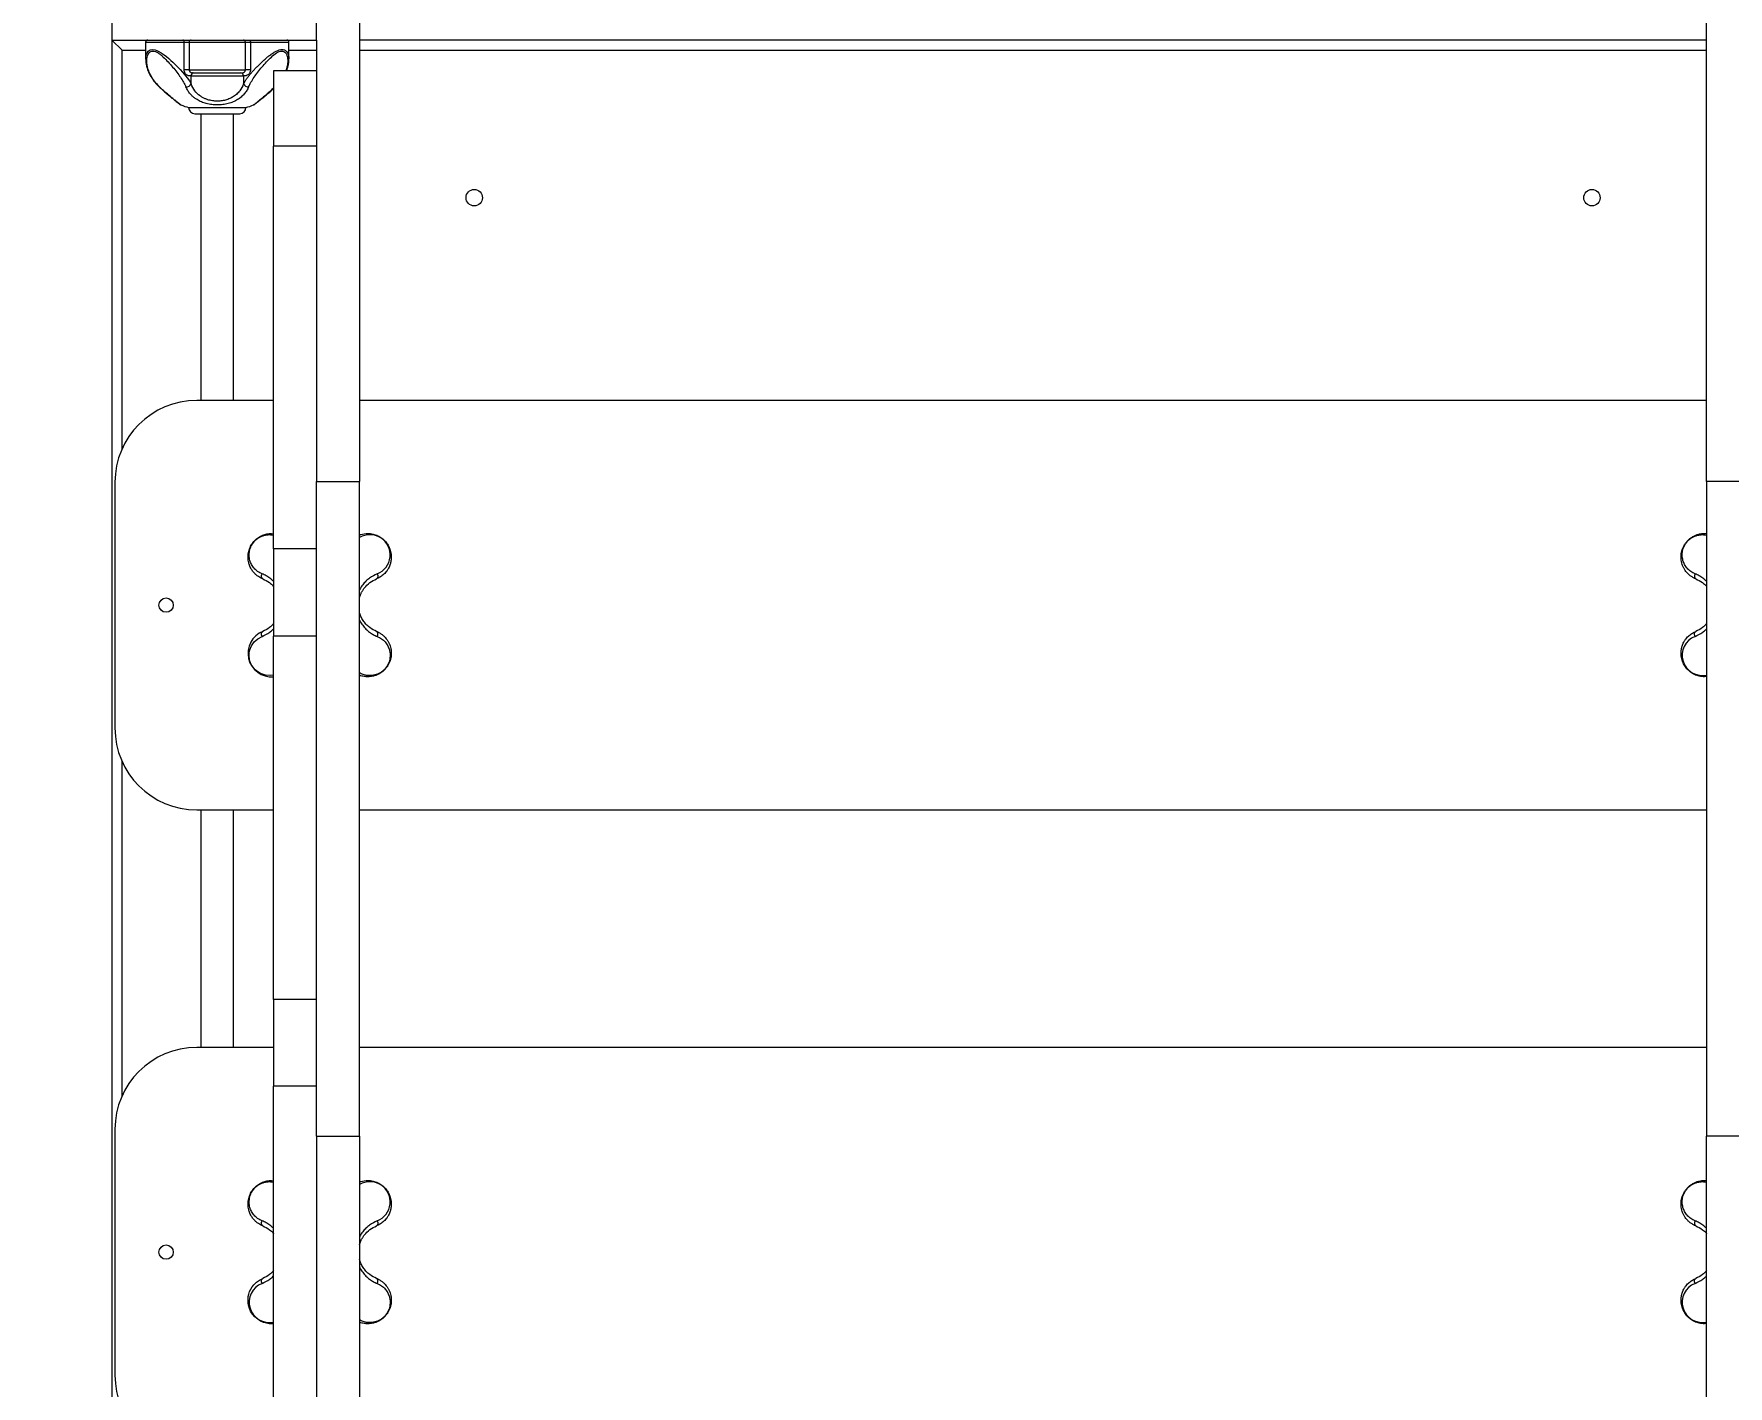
# Model space of a CAD drawing. Header units: millimetres. Extents: x -7083 to 7374, y -8368 to 7509.
# Drawn here: x -1112 to -284, y -459 to 201 of the extents above; entities that cross this region are included whole.
import ezdxf

# ---------------------------------------------------------------- set-up
doc = ezdxf.new("R2010")
doc.units = ezdxf.units.MM
for name, color, linetype in [('DIKOM_ОБЪЕКТ', 7, 'Continuous'), ('DIKOM_РАЗМЕР_ЗОНА', 7, 'Continuous'), ('DIKOM_РАЗМЕР_ОБЪЕКТА', 7, 'Continuous')]:
    doc.layers.add(name, color=color, linetype=linetype)
doc.styles.add('style1', font='arial.ttf', dxfattribs={"width": 0.8})
doc.dimstyles.new('1-50', dxfattribs={"dimtxt": 300, "dimasz": 200, "dimexe": 100, "dimexo": 0, "dimgap": 100, "dimtad": 1, "dimtxsty": 'style1', "dimcen": 200, "dimclrd": 7, "dimclre": 7, "dimclrt": 7, "dimadec": 1, "dimazin": 2, "dimtfac": 1, "dimtmove": 0, "dimatfit": 2, "dimfxl": 0, "dimlwd": 25, "dimlwe": 18, "dimarcsym": 0})

# ---------------------------------------------------------------- blocks, each defined once
blk = doc.blocks.new('*D10')
at = {"layer": 'Defpoints', "color": 0, "transparency": 16777216}
for p in [(-5583.43, 647.96), (4593.55, 648.92), (4593.55, -5902.54)]:
    blk.add_point(p, dxfattribs=at)
at = {"layer": 'DIKOM_РАЗМЕР_ОБЪЕКТА', "color": 7, "lineweight": 18, "transparency": 16777216}
for p, q in [((-5583.43, 647.96), (-5583.43, -6002.54)), ((4593.55, 648.92), (4593.55, -6002.54))]:
    blk.add_line(p, q, dxfattribs=at)
at = {"layer": 'DIKOM_РАЗМЕР_ОБЪЕКТА', "color": 7, "lineweight": 25, "transparency": 16777216}
blk.add_line((-5383.43, -5902.54), (4393.55, -5902.54), dxfattribs=at)
at = {"layer": 'DIKOM_РАЗМЕР_ОБЪЕКТА', "color": 7, "transparency": 16777216}
for points in [[(-5383.43, -5869.2), (-5383.43, -5935.87), (-5583.43, -5902.54)], [(4393.55, -5869.2), (4393.55, -5935.87), (4593.55, -5902.54)]]:
    blk.add_solid(points, dxfattribs=at)
at = {"layer": 'DIKOM_РАЗМЕР_ОБЪЕКТА', "color": 7, "transparency": 16777216, "insert": (-226.13, -5649.37), "char_height": 300, "attachment_point": 5, "style": 'style1'}
blk.add_mtext('10150', dxfattribs=at)
blk = doc.blocks.new('*D11')
at = {"layer": 'Defpoints', "color": 0, "transparency": 16777216}
for p in [(-321.71, 5509.06), (-348.71, -4811.52), (5568.58, -4811.52)]:
    blk.add_point(p, dxfattribs=at)
at = {"layer": 'DIKOM_РАЗМЕР_ОБЪЕКТА', "color": 7, "lineweight": 18, "transparency": 16777216}
for p, q in [((-321.71, 5509.06), (5668.58, 5509.06)), ((-348.71, -4811.52), (5668.58, -4811.52))]:
    blk.add_line(p, q, dxfattribs=at)
at = {"layer": 'DIKOM_РАЗМЕР_ОБЪЕКТА', "color": 7, "lineweight": 25, "transparency": 16777216}
blk.add_line((5568.58, 5309.06), (5568.58, -4611.52), dxfattribs=at)
at = {"layer": 'DIKOM_РАЗМЕР_ОБЪЕКТА', "color": 7, "transparency": 16777216}
for points in [[(5535.25, 5309.06), (5601.91, 5309.06), (5568.58, 5509.06)], [(5535.25, -4611.52), (5601.91, -4611.52), (5568.58, -4811.52)]]:
    blk.add_solid(points, dxfattribs=at)
at = {"layer": 'DIKOM_РАЗМЕР_ОБЪЕКТА', "color": 7, "transparency": 16777216, "insert": (5315.31, 775.23), "char_height": 300, "attachment_point": 5, "rotation": 90, "style": 'style1'}
blk.add_mtext('10300', dxfattribs=at)
blk = doc.blocks.new('*D12')
at = {"layer": 'Defpoints', "color": 0, "transparency": 16777216}
for p in [(-621.71, 7509.06), (-373.6, -6811.53), (7273.89, -6811.53)]:
    blk.add_point(p, dxfattribs=at)
at = {"layer": 'DIKOM_РАЗМЕР_ЗОНА', "color": 7, "lineweight": 18, "transparency": 16777216}
for p, q in [((-621.71, 7509.06), (7373.89, 7509.06)), ((-373.6, -6811.53), (7373.89, -6811.53))]:
    blk.add_line(p, q, dxfattribs=at)
at = {"layer": 'DIKOM_РАЗМЕР_ЗОНА', "color": 7, "lineweight": 25, "transparency": 16777216}
blk.add_line((7273.89, 7309.06), (7273.89, -6611.53), dxfattribs=at)
at = {"layer": 'DIKOM_РАЗМЕР_ЗОНА', "color": 7, "transparency": 16777216}
for points in [[(7240.56, 7309.06), (7307.22, 7309.06), (7273.89, 7509.06)], [(7240.56, -6611.53), (7307.22, -6611.53), (7273.89, -6811.53)]]:
    blk.add_solid(points, dxfattribs=at)
at = {"layer": 'DIKOM_РАЗМЕР_ЗОНА', "color": 7, "transparency": 16777216, "insert": (7020.62, 1288.25), "char_height": 300, "attachment_point": 5, "rotation": 90, "style": 'style1'}
blk.add_mtext('14300', dxfattribs=at)
blk = doc.blocks.new('*D13')
at = {"layer": 'Defpoints', "color": 0, "transparency": 16777216}
for p in [(6593.53, 996.24), (-7083.43, 647.96), (6593.53, -8268.31)]:
    blk.add_point(p, dxfattribs=at)
at = {"layer": 'DIKOM_РАЗМЕР_ЗОНА', "color": 7, "lineweight": 18, "transparency": 16777216}
for p, q in [((6593.53, 996.24), (6593.53, -8368.31)), ((-7083.43, 647.96), (-7083.43, -8368.31))]:
    blk.add_line(p, q, dxfattribs=at)
at = {"layer": 'DIKOM_РАЗМЕР_ЗОНА', "color": 7, "lineweight": 25, "transparency": 16777216}
blk.add_line((-6883.43, -8268.31), (6393.53, -8268.31), dxfattribs=at)
at = {"layer": 'DIKOM_РАЗМЕР_ЗОНА', "color": 7, "transparency": 16777216}
for points in [[(-6883.43, -8234.97), (-6883.43, -8301.64), (-7083.43, -8268.31)], [(6393.53, -8234.97), (6393.53, -8301.64), (6593.53, -8268.31)]]:
    blk.add_solid(points, dxfattribs=at)
at = {"layer": 'DIKOM_РАЗМЕР_ЗОНА', "color": 7, "transparency": 16777216, "insert": (322.1, -8015.03), "char_height": 300, "attachment_point": 5, "style": 'style1'}
blk.add_mtext('13650', dxfattribs=at)

msp = doc.modelspace()

# ---------------------------------------------------------------- linework, layer by layer
at = {"layer": 'DIKOM_ОБЪЕКТ', "color": 7, "linetype": 'Continuous', "lineweight": 15}
for p, q in [((-1073.712, 297.956), (-1073.712, 197.956)), ((-973.712, 197.956), (-973.712, 297.956)), ((-952.712, 241.45), (-952.712, -17.626)), ((-294.712, -17.693), (-294.712, 241.449)), ((-1073.712, 197.956), (-1068.712, 192.956)), ((-1073.712, 197.956), (-1073.712, -1281.044)), ((-1073.712, 197.956), (-973.712, 197.956)), ((-1068.712, 192.956), (-1057.213, 192.956)), ((-1068.712, -1.681), (-1068.712, 192.956)), ((-1057.213, 196.956), (-1057.213, 188.741)), ((-1057.213, 196.956), (-1038.405, 196.956)), ((-1038.405, 183.456), (-1038.405, 196.956)), ((-1038.405, 196.956), (-1035.953, 196.956)), ((-1035.953, 196.956), (-1008.473, 196.956)), ((-1035.953, 196.956), (-1035.953, 183.456)), ((-1008.473, 183.456), (-1008.473, 196.956)), ((-1008.473, 196.956), (-1006.022, 196.956)), ((-1006.022, 196.956), (-1006.022, 183.456)), ((-1006.022, 196.956), (-987.213, 196.956)), ((-987.213, 188.747), (-987.213, 196.956)), ((-987.213, 192.956), (-973.712, 192.956)), ((-973.712, 197.956), (-973.712, -17.626)), ((-294.712, 197.956), (-952.712, 197.956)), ((-952.712, 192.956), (-294.712, 192.956)), ((-1035.953, 183.456), (-1038.405, 183.456)), ((-1035.953, 183.456), (-1008.473, 183.456)), ((-1035.632, 182.507), (-1035.53, 182.403)), ((-1006.022, 183.456), (-1008.473, 183.456)), ((-973.712, 182.984), (-994.712, 182.984)), ((-994.712, 182.984), (-994.712, 146.12)), ((-987.213, 188.743), (-987.213, 188.747)), ((-1035.014, 176.526), (-1035.014, 180.456)), ((-1035.014, 180.456), (-1009.413, 180.456)), ((-1009.413, 180.456), (-1009.413, 176.526)), ((-1036.213, 164.956), (-1008.213, 164.956)), ((-1030.213, 161.956), (-1030.213, 21.956)), ((-1014.213, 21.956), (-1014.213, 161.956)), ((-973.712, 146.12), (-994.712, 146.12)), ((-994.712, -50.597), (-994.712, 146.12)), ((-994.712, 21.956), (-1032.212, 21.956)), ((-294.712, 21.956), (-952.712, 21.956)), ((-1072.212, -18.044), (-1072.212, -138.044)), ((-973.712, -17.626), (-952.712, -17.626)), ((-973.712, -337.404), (-973.712, -17.626)), ((-952.712, -337.404), (-952.712, -17.626)), ((-273.712, -17.693), (-294.712, -17.693)), ((-294.712, -17.693), (-294.712, -337.472)), ((-995.712, -43.044), (-994.712, -43.193)), ((-973.712, -50.597), (-994.712, -50.597)), ((-994.712, -50.597), (-994.712, -93.226)), ((-973.712, -93.226), (-994.712, -93.226)), ((-994.712, -270.587), (-994.712, -93.226)), ((-294.712, -112.894), (-295.712, -113.042)), ((-1068.712, -317.681), (-1068.712, -154.407)), ((-1032.212, -178.044), (-994.712, -178.044)), ((-1030.213, -178.044), (-1030.213, -294.044)), ((-1014.213, -294.044), (-1014.213, -178.044)), ((-952.712, -178.044), (-294.712, -178.044)), ((-973.712, -270.587), (-994.712, -270.587)), ((-994.712, -270.587), (-994.712, -313.046)), ((-994.712, -294.044), (-1032.212, -294.044)), ((-294.712, -294.044), (-952.712, -294.044)), ((-973.712, -313.046), (-994.712, -313.046)), ((-994.712, -472.79), (-994.712, -313.046)), ((-1072.212, -334.044), (-1072.212, -454.044)), ((-973.712, -337.404), (-952.712, -337.404)), ((-973.712, -337.404), (-973.712, -473.188)), ((-952.712, -337.404), (-952.712, -473.188)), ((-273.712, -337.472), (-294.712, -337.472)), ((-294.712, -473.189), (-294.712, -337.472)), ((-995.712, -359.044), (-994.712, -359.193)), ((-294.712, -428.894), (-295.712, -429.042))]:
    msp.add_line(p, q, dxfattribs=at)
at = {"layer": 'DIKOM_ОБЪЕКТ', "color": 7, "linetype": 'Continuous', "lineweight": 15, "flags": 128}
for points in [[(-1057.197, 188.694), (-1057.16, 189.679), (-1056.957, 190.702), (-1056.513, 191.764), (-1055.911, 192.54), (-1055.011, 193.124), (-1053.844, 193.338), (-1052.481, 193.124), (-1051.78, 192.879), (-1051.029, 192.54), (-1049.664, 191.762), (-1048.123, 190.698), (-1047.008, 189.833), (-1045.925, 188.932), (-1044.901, 188.034), (-1043.885, 187.102), (-1042.739, 186.007), (-1041.509, 184.778), (-1040.339, 183.552), (-1039.129, 182.216), (-1038.181, 181.108), (-1036.893, 179.476), (-1035.836, 177.953), (-1035.014, 176.526), (-1035.014, 176.526)], [(-1038.405, 196.956), (-1038.417, 197.151), (-1038.453, 197.339), (-1038.512, 197.511), (-1038.591, 197.663), (-1038.687, 197.787), (-1038.797, 197.88), (-1038.916, 197.937), (-1039.04, 197.956)], [(-1006.022, 196.956), (-1006.01, 197.151), (-1005.974, 197.339), (-1005.915, 197.511), (-1005.836, 197.663), (-1005.74, 197.787), (-1005.63, 197.88), (-1005.51, 197.937), (-1005.386, 197.956)], [(-1050.36, 175.029), (-1050.506, 175.036), (-1050.577, 175.081)], [(-999.927, -65.244), (-1000.163, -65.105), (-1000.358, -64.893), (-1000.504, -64.617), (-1000.594, -64.289), (-1000.624, -63.922), (-1000.594, -63.532), (-1000.504, -63.136), (-1000.359, -62.75)], [(-944.064, -62.75), (-943.919, -63.136), (-943.829, -63.532), (-943.799, -63.922), (-943.829, -64.289), (-943.919, -64.617), (-944.065, -64.893), (-944.26, -65.105), (-944.496, -65.244)], [(-300.359, -62.748), (-300.504, -63.133), (-300.594, -63.53), (-300.624, -63.919), (-300.594, -64.286), (-300.504, -64.615), (-300.358, -64.891), (-300.163, -65.103), (-299.927, -65.242)], [(-1000.359, -93.338), (-1000.504, -92.953), (-1000.594, -92.557), (-1000.624, -92.167), (-1000.594, -91.8), (-1000.504, -91.471), (-1000.358, -91.195), (-1000.163, -90.983), (-999.927, -90.845)], [(-944.064, -93.338), (-943.919, -92.953), (-943.829, -92.557), (-943.799, -92.167), (-943.829, -91.8), (-943.919, -91.471), (-944.065, -91.195), (-944.26, -90.983), (-944.496, -90.845)], [(-300.359, -93.336), (-300.504, -92.951), (-300.594, -92.554), (-300.624, -92.165), (-300.594, -91.798), (-300.504, -91.469), (-300.358, -91.193), (-300.163, -90.981), (-299.927, -90.842)], [(-994.712, -112.209), (-996.246, -112.458), (-998.614, -112.288), (-1001.152, -111.426), (-1002.472, -110.633), (-1003.742, -109.559), (-1004.755, -108.369), (-1005.602, -106.968), (-1005.951, -106.181), (-1006.24, -105.334), (-1006.459, -104.425), (-1006.632, -102.881), (-1006.561, -101.333), (-1006.263, -99.864), (-1005.444, -97.845), (-1004.179, -96.027), (-1002.485, -94.493), (-1000.359, -93.338), (-1000.359, -93.338)], [(-999.927, -381.244), (-1000.163, -381.105), (-1000.358, -380.893), (-1000.504, -380.617), (-1000.594, -380.289), (-1000.624, -379.922), (-1000.594, -379.532), (-1000.504, -379.136), (-1000.359, -378.75)], [(-944.064, -378.75), (-943.919, -379.136), (-943.829, -379.532), (-943.799, -379.922), (-943.829, -380.289), (-943.919, -380.617), (-944.065, -380.893), (-944.26, -381.105), (-944.496, -381.244)], [(-300.359, -378.748), (-300.504, -379.133), (-300.594, -379.53), (-300.624, -379.919), (-300.594, -380.286), (-300.504, -380.615), (-300.358, -380.891), (-300.163, -381.103), (-299.927, -381.242)], [(-994.712, -428.985), (-995.346, -429.038), (-996.818, -428.991), (-998.127, -428.788), (-999.665, -428.343), (-1001.027, -427.742), (-1002.479, -426.842), (-1003.844, -425.675), (-1005.01, -424.312), (-1005.482, -423.61), (-1005.909, -422.86), (-1006.512, -421.495), (-1006.956, -419.954), (-1007.139, -418.838), (-1007.21, -417.756), (-1007.183, -416.732), (-1007.065, -415.716), (-1006.82, -414.57), (-1006.416, -413.34), (-1005.879, -412.17), (-1005.14, -410.96), (-1004.402, -410.012), (-1003.091, -408.724), (-1001.601, -407.666), (-999.927, -406.845), (-999.927, -406.845)], [(-1000.359, -409.338), (-1000.504, -408.953), (-1000.594, -408.557), (-1000.624, -408.167), (-1000.594, -407.8), (-1000.504, -407.471), (-1000.358, -407.195), (-1000.163, -406.983), (-999.927, -406.845)], [(-944.064, -409.338), (-943.919, -408.953), (-943.829, -408.557), (-943.799, -408.167), (-943.829, -407.8), (-943.919, -407.471), (-944.065, -407.195), (-944.26, -406.983), (-944.496, -406.845)], [(-300.359, -409.336), (-300.504, -408.951), (-300.594, -408.554), (-300.624, -408.165), (-300.594, -407.798), (-300.504, -407.469), (-300.358, -407.193), (-300.163, -406.981), (-299.927, -406.842)]]:
    msp.add_lwpolyline(points, dxfattribs=at)
at = {"layer": 'DIKOM_ОБЪЕКТ', "color": 7, "linetype": 'Continuous', "lineweight": 15}
for centre, radius in [((-896.712, 120.956), 4), ((-350.712, 120.956), 4), ((-1047.212, -78.044), 3.5), ((-1047.212, -394.044), 3.5)]:
    msp.add_circle(centre, radius, dxfattribs=at)
for centre, radius, start, end in [((-1056.213, 196.956), 1, 90, 180), ((-1034.954, 196.956), 0.999, 90.037413, 180.037364), ((-1009.473, 196.956), 0.999, 359.962636, 89.962587), ((-988.213, 196.956), 1, 0, 90), ((-1034.471, 183.456), 1.5, 224.829325, 270), ((-1009.955, 183.456), 1.5, 270, 315.135341), ((-1037.318, 177.539), 2.517, 265.677643, 336.28046), ((-1033.564, 180.506), 1.451, 92.139198, 181.990259), ((-1010.863, 180.506), 1.451, 358.009738, 87.860798), ((-1007.109, 177.539), 2.517, 203.71954, 274.322357), ((-1022.213, 211.2), 48.317, 248.461252, 253.156755), ((-1022.213, 211.2), 48.317, 286.843245, 291.538333), ((-1033.213, 164.956), 3, 180, 270), ((-1011.213, 164.956), 3, 270, 0), ((-1032.212, -18.044), 40, 90, 180), ((-947.673, -53.537), 9.894, 291.388041, 120.617256), ((-995.724, -101.539), 11.491, 111.45283, 275.055633), ((-296.766, -102.541), 9.881, 111.322325, 281.997857), ((-1032.212, -138.044), 40, 180, 270), ((-1032.212, -334.044), 40, 90, 180), ((-947.673, -369.537), 9.894, 291.388041, 120.617256), ((-996.766, -418.544), 9.881, 111.322325, 281.997857), ((-296.766, -418.541), 9.881, 111.322325, 281.997857), ((-1032.212, -454.044), 40, 180, 270)]:
    msp.add_arc(centre, radius, start, end, dxfattribs=at)
for points, knots in [([(-1050.36, 175.029), (-1051.101, 175.786), (-1052.584, 177.303), (-1054.259, 179.757), (-1055.529, 182.267), (-1056.347, 184.796), (-1056.712, 187.297), (-1056.59, 189.321), (-1056.154, 190.761), (-1055.699, 191.558), (-1055.217, 192.058), (-1054.633, 192.442), (-1053.737, 192.654), (-1052.464, 192.377), (-1051.132, 191.67), (-1049.836, 190.721), (-1048.177, 189.278), (-1046.209, 187.275), (-1044.012, 184.775), (-1041.975, 182.242), (-1040.158, 179.742), (-1038.576, 177.294), (-1037.864, 175.784), (-1037.508, 175.029)], [0, 0, 0, 0, 0.0624799, 0.1250921, 0.1874386, 0.2499605, 0.3120095, 0.3746597, 0.4082162, 0.4373302, 0.4546638, 0.4707127, 0.5002419, 0.5316435, 0.5630714, 0.594428, 0.6258721, 0.6882648, 0.7508768, 0.8130045, 0.875454, 0.9376807, 1, 1, 1, 1]), ([(-1009.413, 176.526), (-1009.227, 176.872), (-1008.843, 177.586), (-1008.102, 178.705), (-1007.236, 179.888), (-1006.303, 181.051), (-1005.247, 182.286), (-1004.13, 183.517), (-1002.914, 184.791), (-1001.64, 186.064), (-1000.36, 187.281), (-999.006, 188.508), (-997.679, 189.636), (-996.239, 190.767), (-994.829, 191.749), (-993.363, 192.597), (-991.931, 193.187), (-990.547, 193.413), (-989.57, 193.226), (-988.924, 192.887), (-988.388, 192.459), (-987.852, 191.747), (-987.468, 190.81), (-987.273, 189.842), (-987.204, 189.172), (-987.219, 188.791), (-987.222, 188.72)], [0, 0, 0, 0, 0.0443829, 0.0918032, 0.1357813, 0.1837973, 0.2255585, 0.2753177, 0.3213871, 0.3670948, 0.4169102, 0.4580945, 0.5074317, 0.5502352, 0.5993375, 0.6422725, 0.6884429, 0.7346694, 0.7808566, 0.8033529, 0.8270817, 0.8700993, 0.9193129, 0.9557017, 0.991747, 1, 1, 1, 1]), ([(-1006.919, 175.029), (-1006.562, 175.786), (-1005.846, 177.303), (-1004.258, 179.757), (-1002.432, 182.267), (-1000.398, 184.795), (-998.196, 187.299), (-995.846, 189.685), (-993.718, 191.446), (-991.946, 192.384), (-990.674, 192.654), (-989.582, 192.389), (-988.894, 191.78), (-988.449, 191.081), (-988.161, 190.405), (-987.896, 189.425), (-987.751, 188.102), (-987.832, 186.464), (-988.11, 184.742), (-988.528, 183.578), (-988.742, 182.984)], [0, 0, 0, 0, 0.078618, 0.1574024, 0.2358525, 0.3145233, 0.392599, 0.4714313, 0.5500543, 0.5895568, 0.6291102, 0.6662515, 0.7081723, 0.7320878, 0.7583542, 0.7872403, 0.8380999, 0.8914904, 0.9446427, 1, 1, 1, 1]), ([(-1057.213, 188.742), (-1057.166, 187.892), (-1057.083, 186.426), (-1056.55, 184.361), (-1055.966, 182.745), (-1055.236, 181.155), (-1054.2, 179.357), (-1052.702, 177.249), (-1051.32, 175.839), (-1050.577, 175.08)], [0, 0, 0, 0, 0.1839711, 0.3173388, 0.4236512, 0.5290951, 0.660053, 0.8172804, 1, 1, 1, 1]), ([(-1035.014, 180.456), (-1035.266, 180.452), (-1035.769, 180.444), (-1036.694, 180.592), (-1037.461, 181.095), (-1037.969, 181.714), (-1038.333, 182.524), (-1038.381, 183.145), (-1038.405, 183.456)], [0, 0, 0, 0, 0.2503068, 0.4993424, 0.6292317, 0.7494569, 0.8744471, 1, 1, 1, 1]), ([(-1035.953, 183.456), (-1035.951, 183.391), (-1035.946, 183.262), (-1035.898, 183.008), (-1035.793, 182.732), (-1035.684, 182.58), (-1035.632, 182.507)], [0, 0, 0, 0, 0.1643261, 0.3296919, 0.6794012, 1, 1, 1, 1]), ([(-1006.022, 183.456), (-1006.046, 183.145), (-1006.094, 182.524), (-1006.458, 181.713), (-1006.967, 181.094), (-1007.736, 180.593), (-1008.464, 180.47), (-1009.053, 180.455), (-1009.293, 180.456), (-1009.413, 180.456)], [0, 0, 0, 0, 0.1253502, 0.2506739, 0.3709591, 0.5009539, 0.7497427, 0.8748392, 1, 1, 1, 1]), ([(-1008.974, 182.322), (-1008.974, 182.322), (-1008.949, 182.334), (-1008.922, 182.368), (-1008.896, 182.403)], [0, 0, 0, 0, 0.0072066, 1, 1, 1, 1]), ([(-1008.896, 182.403), (-1008.861, 182.436), (-1008.772, 182.522), (-1008.632, 182.739), (-1008.528, 183.009), (-1008.48, 183.263), (-1008.476, 183.392), (-1008.473, 183.456)], [0, 0, 0, 0, 0.1692501, 0.4366175, 0.7265168, 0.8636802, 1, 1, 1, 1]), ([(-988.394, 182.984), (-988.357, 183.072), (-988.134, 183.612), (-987.759, 184.799), (-987.317, 186.669), (-987.25, 188), (-987.213, 188.742)], [0, 0, 0, 0, 0.0456101, 0.2810694, 0.5990464, 1, 1, 1, 1]), ([(-1050.577, 175.08), (-1049.95, 174.497), (-1048.699, 173.332), (-1046.876, 171.732), (-1045.153, 170.273), (-1043.592, 168.998), (-1042.257, 167.937), (-1041.24, 167.147), (-1040.574, 166.638), (-1040.497, 166.58), (-1040.46, 166.551)], [0, 0, 0, 0, 0.1268586, 0.2534024, 0.3794606, 0.505265, 0.630448, 0.7556751, 0.8799864, 1, 1, 1, 1]), ([(-1039.953, 166.259), (-1039.993, 166.29), (-1040.076, 166.353), (-1040.767, 166.881), (-1041.816, 167.696), (-1043.19, 168.787), (-1044.795, 170.098), (-1046.555, 171.588), (-1048.424, 173.227), (-1049.708, 174.422), (-1050.36, 175.029)], [0, 0, 0, 0, 0.1223061, 0.2473055, 0.3729254, 0.4981471, 0.623621, 0.7489877, 0.8724189, 1, 1, 1, 1]), ([(-1022.213, 166.255), (-1023.124, 166.287), (-1024.496, 166.335), (-1026.272, 166.63), (-1027.981, 167.021), (-1030.006, 167.71), (-1031.891, 168.671), (-1033.349, 169.66), (-1034.462, 170.595), (-1035.583, 171.771), (-1036.664, 173.233), (-1037.221, 174.418), (-1037.508, 175.029)], [0, 0, 0, 0, 0.1240504, 0.1867432, 0.2503831, 0.3728898, 0.5007631, 0.5811906, 0.6645245, 0.7511624, 0.8716295, 1, 1, 1, 1]), ([(-1022.213, 168.116), (-1022.998, 168.148), (-1024.182, 168.197), (-1025.707, 168.496), (-1026.923, 168.825), (-1028.184, 169.293), (-1029.462, 169.923), (-1031.322, 171.109), (-1033.504, 173.206), (-1034.491, 175.377), (-1035.014, 176.526)], [0, 0, 0, 0, 0.1240351, 0.1870684, 0.2511466, 0.3318805, 0.4153267, 0.5019656, 0.7365325, 1, 1, 1, 1]), ([(-1034.379, 181.956), (-1034.399, 181.956), (-1034.466, 181.956), (-1033.792, 181.956), (-1032.45, 181.956), (-1030.476, 181.956), (-1028.003, 181.956), (-1025.18, 181.956), (-1023.192, 181.956), (-1022.213, 181.956)], [0, 0, 0, 0, 0.0707942, 0.2279757, 0.3805295, 0.5330832, 0.6902647, 0.8474462, 1, 1, 1, 1]), ([(-1022.213, 181.956), (-1021.234, 181.956), (-1019.247, 181.956), (-1016.423, 181.956), (-1013.95, 181.956), (-1011.977, 181.956), (-1010.635, 181.956), (-1009.961, 181.956), (-1010.027, 181.956), (-1010.048, 181.956)], [0, 0, 0, 0, 0.1525538, 0.3097353, 0.4669168, 0.6194705, 0.7720243, 0.9292058, 1, 1, 1, 1]), ([(-1009.413, 176.526), (-1009.933, 175.37), (-1010.614, 173.857), (-1011.992, 172.25), (-1012.859, 171.413), (-1014.028, 170.491), (-1015.575, 169.565), (-1017.624, 168.752), (-1019.855, 168.218), (-1021.433, 168.149), (-1022.213, 168.116)], [0, 0, 0, 0, 0.2643445, 0.3459583, 0.4245194, 0.5002324, 0.6286691, 0.750488, 0.8766631, 1, 1, 1, 1]), ([(-1006.919, 175.029), (-1007.198, 174.433), (-1007.755, 173.242), (-1008.974, 171.59), (-1010.477, 170.097), (-1012.318, 168.781), (-1014.437, 167.702), (-1016.862, 166.886), (-1019.474, 166.355), (-1021.305, 166.288), (-1022.213, 166.255)], [0, 0, 0, 0, 0.1251323, 0.2502609, 0.3787913, 0.500352, 0.6280766, 0.7504607, 0.8762798, 1, 1, 1, 1]), ([(-994.712, 174.446), (-995.761, 173.484), (-997.458, 171.927), (-999.595, 170.131), (-1001.198, 168.817), (-1002.563, 167.733), (-1003.64, 166.896), (-1004.28, 166.406), (-1004.552, 166.2), (-1004.476, 166.258), (-1004.474, 166.259)], [0, 0, 0, 0, 0.2142463, 0.3466418, 0.4751351, 0.6056781, 0.7361406, 0.8662844, 0.9969606, 1, 1, 1, 1]), ([(-1003.975, 166.545), (-1003.93, 166.579), (-1003.84, 166.647), (-1003.154, 167.172), (-1002.128, 167.97), (-1000.79, 169.033), (-999.227, 170.314), (-997.218, 172.003), (-995.655, 173.436), (-994.712, 174.302)], [0, 0, 0, 0, 0.1322177, 0.2641102, 0.3966423, 0.5296292, 0.663231, 0.7965535, 1, 1, 1, 1]), ([(-1040.452, 166.545), (-1040.372, 166.487), (-1040.214, 166.372), (-1040.035, 166.294), (-1039.947, 166.255)], [0, 0, 0, 0, 0.5082252, 1, 1, 1, 1]), ([(-1004.479, 166.255), (-1004.391, 166.294), (-1004.213, 166.372), (-1004.055, 166.487), (-1003.975, 166.545)], [0, 0, 0, 0, 0.4917748, 1, 1, 1, 1]), ([(-1033.213, 161.956), (-1033.178, 161.956), (-1033.104, 161.956), (-1032.492, 161.956), (-1031.477, 161.956), (-1030.046, 161.956), (-1028.288, 161.956), (-1026.316, 161.956), (-1024.266, 161.956), (-1022.884, 161.956), (-1022.213, 161.956)], [0, 0, 0, 0, 0.116516, 0.2400113, 0.3686408, 0.5, 0.6313592, 0.7599887, 0.883484, 1, 1, 1, 1]), ([(-1022.213, 161.956), (-1021.542, 161.956), (-1020.16, 161.956), (-1018.11, 161.956), (-1016.139, 161.956), (-1014.38, 161.956), (-1012.949, 161.956), (-1011.934, 161.956), (-1011.322, 161.956), (-1011.249, 161.956), (-1011.213, 161.956)], [0, 0, 0, 0, 0.116516, 0.2400113, 0.3686408, 0.5, 0.6313592, 0.7599887, 0.883484, 1, 1, 1, 1]), ([(-999.927, -65.244), (-1000.302, -65.082), (-1001.078, -64.748), (-1002.165, -64.09), (-1003.065, -63.408), (-1003.798, -62.735), (-1004.395, -62.101), (-1004.981, -61.374), (-1005.479, -60.635), (-1005.936, -59.834), (-1006.335, -58.987), (-1006.656, -58.114), (-1006.926, -57.155), (-1007.124, -56.127), (-1007.226, -54.929), (-1007.203, -53.699), (-1007.042, -52.431), (-1006.721, -51.13), (-1006.266, -49.919), (-1005.71, -48.825), (-1004.872, -47.514), (-1003.782, -46.28), (-1002.525, -45.254), (-1001.553, -44.616), (-1000.546, -44.09), (-999.221, -43.554), (-997.577, -43.129), (-996.332, -43.072), (-995.712, -43.044)], [0, 0, 0, 0, 0.0390534, 0.0806736, 0.1248937, 0.1523669, 0.1823182, 0.2147511, 0.2496685, 0.2759204, 0.3122219, 0.348769, 0.3744229, 0.4175257, 0.4584547, 0.4985766, 0.5417462, 0.583538, 0.6240376, 0.6565947, 0.686723, 0.7493468, 0.7799579, 0.8122341, 0.8422672, 0.875051, 0.937759, 1, 1, 1, 1]), ([(-1000.359, -62.75), (-1001.099, -62.392), (-1002.582, -61.677), (-1004.258, -60.089), (-1005.527, -58.263), (-1006.345, -56.228), (-1006.71, -54.028), (-1006.588, -52.036), (-1006.153, -50.373), (-1005.697, -49.27), (-1005.215, -48.394), (-1004.631, -47.513), (-1003.735, -46.457), (-1002.462, -45.393), (-1001.13, -44.612), (-999.834, -44.087), (-998.177, -43.669), (-996.438, -43.524), (-995.213, -43.777), (-994.712, -43.881)], [0, 0, 0, 0, 0.0854065, 0.1709937, 0.2562178, 0.3416817, 0.4264991, 0.5121383, 0.5580081, 0.5978053, 0.6214993, 0.6434373, 0.6838019, 0.7267261, 0.7696863, 0.812549, 0.8555312, 0.9408185, 1, 1, 1, 1]), ([(-952.712, -43.772), (-952.645, -43.744), (-952.476, -43.672), (-952.267, -43.607), (-952.109, -43.557), (-951.001, -43.219), (-949.846, -43.131), (-948.712, -43.044)], [0, 0, 0, 0, 0.0541199, 0.1369291, 0.1625544, 0.1776598, 1, 1, 1, 1]), ([(-948.712, -43.044), (-948.283, -43.058), (-947.439, -43.084), (-946.154, -43.308), (-944.956, -43.651), (-943.868, -44.095), (-942.545, -44.786), (-941.246, -45.729), (-940.09, -46.9), (-939.342, -47.842), (-938.707, -48.834), (-938.153, -49.929), (-937.7, -51.139), (-937.381, -52.437), (-937.233, -53.595), (-937.2, -54.64), (-937.242, -55.529), (-937.357, -56.439), (-937.528, -57.266), (-937.775, -58.136), (-938.096, -59.006), (-938.491, -59.841), (-938.997, -60.727), (-939.613, -61.615), (-940.403, -62.524), (-941.431, -63.487), (-942.741, -64.453), (-943.93, -64.989), (-944.496, -65.244)], [0, 0, 0, 0, 0.0431653, 0.0849563, 0.1254974, 0.1580518, 0.187896, 0.250624, 0.2817368, 0.3135604, 0.3437702, 0.3764298, 0.4168609, 0.4585564, 0.5015902, 0.5310799, 0.5637662, 0.592892, 0.6263741, 0.6524821, 0.6884336, 0.7245854, 0.7502763, 0.7962942, 0.8378922, 0.8750776, 0.9404476, 1, 1, 1, 1]), ([(-299.927, -65.242), (-300.353, -65.056), (-301.234, -64.672), (-302.396, -63.931), (-303.474, -63.064), (-304.384, -62.132), (-305.205, -61.076), (-305.886, -59.959), (-306.443, -58.742), (-306.861, -57.469), (-307.118, -56.189), (-307.234, -54.834), (-307.194, -53.508), (-306.973, -52.067), (-306.573, -50.657), (-305.933, -49.192), (-305.055, -47.76), (-303.878, -46.376), (-302.729, -45.398), (-301.767, -44.753), (-300.824, -44.217), (-299.593, -43.68), (-298.249, -43.299), (-297.005, -43.096), (-295.933, -43.033), (-295.17, -43.037), (-294.774, -43.085), (-294.712, -43.092)], [0, 0, 0, 0, 0.0429601, 0.0888602, 0.1314284, 0.1779052, 0.2183276, 0.2664916, 0.3110842, 0.3553266, 0.403545, 0.443409, 0.4911646, 0.5325959, 0.5801241, 0.6216827, 0.666373, 0.7111176, 0.7558241, 0.7775993, 0.8005673, 0.8422059, 0.8898419, 0.9250641, 0.9599539, 0.9936798, 1, 1, 1, 1]), ([(-300.359, -62.748), (-301.099, -62.39), (-302.582, -61.674), (-304.258, -60.087), (-305.527, -58.261), (-306.345, -56.226), (-306.71, -54.026), (-306.588, -52.034), (-306.153, -50.371), (-305.697, -49.268), (-305.215, -48.392), (-304.631, -47.51), (-303.735, -46.455), (-302.462, -45.391), (-301.13, -44.61), (-299.834, -44.084), (-298.177, -43.667), (-296.438, -43.522), (-295.213, -43.775), (-294.712, -43.879)], [0, 0, 0, 0, 0.0854065, 0.1709937, 0.2562178, 0.3416817, 0.4264991, 0.5121383, 0.5580081, 0.5978053, 0.6214993, 0.6434373, 0.6838019, 0.7267261, 0.7696863, 0.812549, 0.8555312, 0.9408185, 1, 1, 1, 1]), ([(-994.712, -66.486), (-994.748, -66.444), (-995.314, -65.788), (-996.566, -64.83), (-998.419, -63.589), (-999.705, -63.033), (-1000.359, -62.75)], [0, 0, 0, 0, 0.02244, 0.3480517, 0.6686366, 1, 1, 1, 1]), ([(-999.927, -65.244), (-998.824, -65.763), (-997.381, -66.441), (-995.731, -67.836), (-995.074, -68.452), (-994.756, -68.834), (-994.712, -68.888)], [0, 0, 0, 0, 0.6043517, 0.7909136, 0.9704853, 1, 1, 1, 1]), ([(-944.064, -62.75), (-945.332, -63.352), (-947.249, -64.263), (-949.599, -66.271), (-951.178, -68.101), (-952.238, -69.594), (-952.647, -70.551), (-952.712, -70.703)], [0, 0, 0, 0, 0.3836397, 0.5797889, 0.7701568, 0.9635613, 1, 1, 1, 1]), ([(-952.712, -74.391), (-952.616, -74.064), (-952.382, -73.263), (-951.866, -72.057), (-951.169, -70.781), (-949.876, -68.927), (-947.653, -66.75), (-945.589, -65.765), (-944.496, -65.244)], [0, 0, 0, 0, 0.0690637, 0.1694278, 0.2731645, 0.3808671, 0.6725019, 1, 1, 1, 1]), ([(-294.712, -66.484), (-294.748, -66.441), (-295.314, -65.786), (-296.566, -64.828), (-298.419, -63.587), (-299.705, -63.03), (-300.359, -62.748)], [0, 0, 0, 0, 0.02244, 0.3480517, 0.6686366, 1, 1, 1, 1]), ([(-299.927, -65.242), (-298.824, -65.76), (-297.381, -66.439), (-295.731, -67.834), (-295.074, -68.45), (-294.756, -68.832), (-294.712, -68.886)], [0, 0, 0, 0, 0.6043517, 0.7909136, 0.9704853, 1, 1, 1, 1]), ([(-944.496, -90.845), (-945.598, -90.323), (-947.039, -89.641), (-948.696, -88.259), (-949.575, -87.39), (-950.566, -86.219), (-951.567, -84.66), (-952.37, -82.99), (-952.627, -81.891), (-952.712, -81.529)], [0, 0, 0, 0, 0.3262858, 0.4270095, 0.5239592, 0.617389, 0.775901, 0.9262432, 1, 1, 1, 1]), ([(-1000.359, -93.338), (-999.099, -92.721), (-997.196, -91.789), (-995.333, -90.317), (-994.754, -89.651), (-994.712, -89.602)], [0, 0, 0, 0, 0.6443957, 0.9738655, 1, 1, 1, 1]), ([(-994.712, -87.078), (-995.36, -87.781), (-996.966, -89.521), (-998.821, -90.35), (-999.927, -90.845)], [0, 0, 0, 0, 0.4040331, 1, 1, 1, 1]), ([(-952.712, -85.396), (-952.66, -85.518), (-952.267, -86.451), (-951.215, -87.936), (-949.635, -89.787), (-947.868, -91.278), (-946.001, -92.494), (-944.717, -93.054), (-944.064, -93.338)], [0, 0, 0, 0, 0.0293518, 0.2231825, 0.4174034, 0.6114582, 0.8025173, 1, 1, 1, 1]), ([(-944.496, -90.845), (-944.07, -91.03), (-943.189, -91.414), (-942.027, -92.156), (-940.95, -93.022), (-940.04, -93.954), (-939.218, -95.01), (-938.537, -96.127), (-937.98, -97.344), (-937.563, -98.617), (-937.305, -99.897), (-937.19, -101.252), (-937.23, -102.579), (-937.45, -104.019), (-937.851, -105.429), (-938.49, -106.894), (-939.368, -108.326), (-940.546, -109.711), (-941.695, -110.688), (-942.656, -111.333), (-943.6, -111.869), (-944.83, -112.406), (-946.174, -112.788), (-947.418, -112.989), (-948.492, -113.058), (-949.533, -113.03), (-950.597, -112.904), (-951.668, -112.685), (-952.372, -112.435), (-952.712, -112.315)], [0, 0, 0, 0, 0.0388971, 0.0804563, 0.1189985, 0.1610797, 0.1976792, 0.2412881, 0.2816633, 0.3217215, 0.3653796, 0.4014735, 0.4447125, 0.4822255, 0.5252586, 0.5628868, 0.6033506, 0.6438634, 0.6843418, 0.7040575, 0.7248534, 0.762554, 0.8056847, 0.8375758, 0.8691659, 0.8997022, 0.9306934, 0.9666342, 1, 1, 1, 1]), ([(-295.712, -113.042), (-296.14, -113.028), (-296.984, -113.002), (-298.269, -112.778), (-299.467, -112.435), (-300.555, -111.991), (-301.878, -111.301), (-303.177, -110.357), (-304.333, -109.186), (-305.081, -108.244), (-305.716, -107.252), (-306.271, -106.157), (-306.724, -104.947), (-307.043, -103.649), (-307.19, -102.491), (-307.223, -101.446), (-307.181, -100.557), (-307.066, -99.648), (-306.896, -98.82), (-306.648, -97.95), (-306.327, -97.08), (-305.932, -96.246), (-305.427, -95.359), (-304.81, -94.471), (-304.02, -93.562), (-302.992, -92.599), (-301.682, -91.633), (-300.493, -91.098), (-299.927, -90.842)], [0, 0, 0, 0, 0.0431653, 0.0849563, 0.1254974, 0.1580518, 0.187896, 0.250624, 0.2817368, 0.3135604, 0.3437702, 0.3764298, 0.4168609, 0.4585564, 0.5015902, 0.5310799, 0.5637662, 0.592892, 0.6263741, 0.6524821, 0.6884336, 0.7245854, 0.7502763, 0.7962942, 0.8378922, 0.8750776, 0.9404476, 1, 1, 1, 1]), ([(-300.359, -93.336), (-299.099, -92.719), (-297.196, -91.787), (-295.333, -90.315), (-294.754, -89.648), (-294.712, -89.599)], [0, 0, 0, 0, 0.6443957, 0.9738655, 1, 1, 1, 1]), ([(-294.712, -87.076), (-295.36, -87.779), (-296.966, -89.519), (-298.821, -90.348), (-299.927, -90.842)], [0, 0, 0, 0, 0.4040331, 1, 1, 1, 1]), ([(-944.064, -93.338), (-943.324, -93.696), (-941.841, -94.412), (-940.165, -96), (-938.896, -97.825), (-938.078, -99.86), (-937.713, -102.06), (-937.835, -104.052), (-938.271, -105.715), (-938.726, -106.818), (-939.208, -107.694), (-939.792, -108.576), (-940.688, -109.631), (-941.961, -110.695), (-943.293, -111.477), (-944.589, -112.001), (-946.247, -112.423), (-948.219, -112.549), (-950.4, -112.148), (-951.914, -111.638), (-952.612, -111.138), (-952.712, -111.067)], [0, 0, 0, 0, 0.0758854, 0.1519315, 0.2276549, 0.3035913, 0.3789533, 0.4550455, 0.4958018, 0.5311624, 0.5522151, 0.5717074, 0.6075722, 0.6457113, 0.6838823, 0.7219667, 0.7601573, 0.8359368, 0.9119826, 0.9874402, 1, 1, 1, 1]), ([(-999.927, -381.244), (-1000.302, -381.082), (-1001.078, -380.748), (-1002.165, -380.09), (-1003.065, -379.408), (-1003.798, -378.735), (-1004.395, -378.101), (-1004.981, -377.374), (-1005.479, -376.635), (-1005.936, -375.834), (-1006.335, -374.987), (-1006.656, -374.114), (-1006.926, -373.155), (-1007.124, -372.127), (-1007.226, -370.929), (-1007.203, -369.699), (-1007.042, -368.431), (-1006.721, -367.13), (-1006.266, -365.919), (-1005.71, -364.825), (-1004.872, -363.514), (-1003.782, -362.28), (-1002.525, -361.254), (-1001.553, -360.616), (-1000.546, -360.09), (-999.221, -359.554), (-997.577, -359.129), (-996.332, -359.072), (-995.712, -359.044)], [0, 0, 0, 0, 0.0390534, 0.0806736, 0.1248937, 0.1523669, 0.1823182, 0.2147511, 0.2496685, 0.2759204, 0.3122219, 0.348769, 0.3744229, 0.4175257, 0.4584547, 0.4985766, 0.5417462, 0.583538, 0.6240376, 0.6565947, 0.686723, 0.7493468, 0.7799579, 0.8122341, 0.8422672, 0.875051, 0.937759, 1, 1, 1, 1]), ([(-1000.359, -378.75), (-1001.099, -378.392), (-1002.582, -377.677), (-1004.258, -376.089), (-1005.527, -374.263), (-1006.345, -372.228), (-1006.71, -370.028), (-1006.588, -368.036), (-1006.153, -366.373), (-1005.697, -365.27), (-1005.215, -364.394), (-1004.631, -363.513), (-1003.735, -362.457), (-1002.462, -361.393), (-1001.13, -360.612), (-999.834, -360.087), (-998.177, -359.669), (-996.438, -359.524), (-995.213, -359.777), (-994.712, -359.881)], [0, 0, 0, 0, 0.0854065, 0.1709937, 0.2562178, 0.3416817, 0.4264991, 0.5121383, 0.5580081, 0.5978053, 0.6214993, 0.6434373, 0.6838019, 0.7267261, 0.7696863, 0.812549, 0.8555312, 0.9408185, 1, 1, 1, 1]), ([(-952.712, -359.772), (-952.645, -359.744), (-952.476, -359.672), (-952.267, -359.607), (-952.109, -359.557), (-951.001, -359.219), (-949.846, -359.131), (-948.712, -359.044)], [0, 0, 0, 0, 0.0541199, 0.1369291, 0.1625544, 0.1776598, 1, 1, 1, 1]), ([(-948.712, -359.044), (-948.283, -359.058), (-947.439, -359.084), (-946.154, -359.308), (-944.956, -359.651), (-943.868, -360.095), (-942.545, -360.786), (-941.246, -361.729), (-940.09, -362.9), (-939.342, -363.842), (-938.707, -364.834), (-938.153, -365.929), (-937.7, -367.139), (-937.381, -368.437), (-937.233, -369.595), (-937.2, -370.64), (-937.242, -371.529), (-937.357, -372.439), (-937.528, -373.266), (-937.775, -374.136), (-938.096, -375.006), (-938.491, -375.841), (-938.997, -376.727), (-939.613, -377.615), (-940.403, -378.524), (-941.431, -379.487), (-942.741, -380.453), (-943.93, -380.989), (-944.496, -381.244)], [0, 0, 0, 0, 0.0431653, 0.0849563, 0.1254974, 0.1580518, 0.187896, 0.250624, 0.2817368, 0.3135604, 0.3437702, 0.3764298, 0.4168609, 0.4585564, 0.5015902, 0.5310799, 0.5637662, 0.592892, 0.6263741, 0.6524821, 0.6884336, 0.7245854, 0.7502763, 0.7962942, 0.8378922, 0.8750776, 0.9404476, 1, 1, 1, 1]), ([(-299.927, -381.242), (-300.353, -381.056), (-301.234, -380.672), (-302.396, -379.931), (-303.474, -379.064), (-304.384, -378.132), (-305.205, -377.076), (-305.886, -375.959), (-306.443, -374.742), (-306.861, -373.469), (-307.118, -372.189), (-307.234, -370.834), (-307.194, -369.508), (-306.973, -368.067), (-306.573, -366.657), (-305.933, -365.192), (-305.055, -363.76), (-303.878, -362.376), (-302.729, -361.398), (-301.767, -360.753), (-300.824, -360.217), (-299.593, -359.68), (-298.249, -359.299), (-297.005, -359.096), (-295.933, -359.033), (-295.17, -359.037), (-294.774, -359.085), (-294.712, -359.092)], [0, 0, 0, 0, 0.0429601, 0.0888602, 0.1314284, 0.1779052, 0.2183276, 0.2664916, 0.3110842, 0.3553266, 0.403545, 0.443409, 0.4911646, 0.5325959, 0.5801241, 0.6216827, 0.666373, 0.7111176, 0.7558241, 0.7775993, 0.8005673, 0.8422059, 0.8898419, 0.9250641, 0.9599539, 0.9936798, 1, 1, 1, 1]), ([(-300.359, -378.748), (-301.099, -378.39), (-302.582, -377.674), (-304.258, -376.087), (-305.527, -374.261), (-306.345, -372.226), (-306.71, -370.026), (-306.588, -368.034), (-306.153, -366.371), (-305.697, -365.268), (-305.215, -364.392), (-304.631, -363.51), (-303.735, -362.455), (-302.462, -361.391), (-301.13, -360.61), (-299.834, -360.084), (-298.177, -359.667), (-296.438, -359.522), (-295.213, -359.775), (-294.712, -359.879)], [0, 0, 0, 0, 0.0854065, 0.1709937, 0.2562178, 0.3416817, 0.4264991, 0.5121383, 0.5580081, 0.5978053, 0.6214993, 0.6434373, 0.6838019, 0.7267261, 0.7696863, 0.812549, 0.8555312, 0.9408185, 1, 1, 1, 1]), ([(-994.712, -382.486), (-994.748, -382.444), (-995.314, -381.788), (-996.566, -380.83), (-998.419, -379.589), (-999.705, -379.033), (-1000.359, -378.75)], [0, 0, 0, 0, 0.02244, 0.3480517, 0.6686366, 1, 1, 1, 1]), ([(-944.064, -378.75), (-945.332, -379.352), (-947.249, -380.263), (-949.599, -382.271), (-951.178, -384.101), (-952.238, -385.594), (-952.647, -386.551), (-952.712, -386.703)], [0, 0, 0, 0, 0.3836397, 0.5797889, 0.7701568, 0.9635613, 1, 1, 1, 1]), ([(-294.712, -382.484), (-294.748, -382.441), (-295.314, -381.786), (-296.566, -380.828), (-298.419, -379.587), (-299.705, -379.03), (-300.359, -378.748)], [0, 0, 0, 0, 0.02244, 0.3480517, 0.6686366, 1, 1, 1, 1]), ([(-999.927, -381.244), (-998.824, -381.763), (-997.381, -382.441), (-995.731, -383.836), (-995.074, -384.452), (-994.756, -384.834), (-994.712, -384.888)], [0, 0, 0, 0, 0.6043517, 0.7909136, 0.9704853, 1, 1, 1, 1]), ([(-952.712, -390.391), (-952.616, -390.064), (-952.382, -389.263), (-951.866, -388.057), (-951.169, -386.781), (-949.876, -384.927), (-947.653, -382.75), (-945.589, -381.765), (-944.496, -381.244)], [0, 0, 0, 0, 0.0690637, 0.1694278, 0.2731645, 0.3808671, 0.6725019, 1, 1, 1, 1]), ([(-299.927, -381.242), (-298.824, -381.76), (-297.381, -382.439), (-295.731, -383.834), (-295.074, -384.45), (-294.756, -384.832), (-294.712, -384.886)], [0, 0, 0, 0, 0.6043517, 0.7909136, 0.9704853, 1, 1, 1, 1]), ([(-994.712, -403.078), (-995.36, -403.781), (-996.966, -405.521), (-998.821, -406.35), (-999.927, -406.845)], [0, 0, 0, 0, 0.4040331, 1, 1, 1, 1]), ([(-944.496, -406.845), (-945.598, -406.323), (-947.039, -405.641), (-948.696, -404.259), (-949.575, -403.39), (-950.566, -402.219), (-951.567, -400.66), (-952.37, -398.99), (-952.627, -397.891), (-952.712, -397.529)], [0, 0, 0, 0, 0.3262858, 0.4270095, 0.5239592, 0.617389, 0.775901, 0.9262432, 1, 1, 1, 1]), ([(-952.712, -401.396), (-952.66, -401.518), (-952.267, -402.451), (-951.215, -403.936), (-949.635, -405.787), (-947.868, -407.278), (-946.001, -408.494), (-944.717, -409.054), (-944.064, -409.338)], [0, 0, 0, 0, 0.0293518, 0.2231825, 0.4174034, 0.6114582, 0.8025173, 1, 1, 1, 1]), ([(-294.712, -403.076), (-295.36, -403.779), (-296.966, -405.519), (-298.821, -406.348), (-299.927, -406.842)], [0, 0, 0, 0, 0.4040331, 1, 1, 1, 1]), ([(-1000.359, -409.338), (-999.099, -408.721), (-997.196, -407.789), (-995.333, -406.317), (-994.754, -405.651), (-994.712, -405.602)], [0, 0, 0, 0, 0.6443957, 0.9738655, 1, 1, 1, 1]), ([(-944.496, -406.845), (-944.07, -407.03), (-943.189, -407.414), (-942.027, -408.156), (-940.95, -409.022), (-940.04, -409.954), (-939.218, -411.01), (-938.537, -412.127), (-937.98, -413.344), (-937.563, -414.617), (-937.305, -415.897), (-937.19, -417.252), (-937.23, -418.579), (-937.45, -420.019), (-937.851, -421.429), (-938.49, -422.894), (-939.368, -424.326), (-940.546, -425.711), (-941.695, -426.688), (-942.656, -427.333), (-943.6, -427.869), (-944.83, -428.406), (-946.174, -428.788), (-947.418, -428.989), (-948.492, -429.058), (-949.533, -429.03), (-950.597, -428.904), (-951.668, -428.685), (-952.372, -428.435), (-952.712, -428.315)], [0, 0, 0, 0, 0.0388971, 0.0804563, 0.1189985, 0.1610797, 0.1976792, 0.2412881, 0.2816633, 0.3217215, 0.3653796, 0.4014735, 0.4447125, 0.4822255, 0.5252586, 0.5628868, 0.6033506, 0.6438634, 0.6843418, 0.7040575, 0.7248534, 0.762554, 0.8056847, 0.8375758, 0.8691659, 0.8997022, 0.9306934, 0.9666342, 1, 1, 1, 1]), ([(-944.064, -409.338), (-943.324, -409.696), (-941.841, -410.412), (-940.165, -412), (-938.896, -413.825), (-938.078, -415.86), (-937.713, -418.06), (-937.835, -420.052), (-938.271, -421.715), (-938.726, -422.818), (-939.208, -423.694), (-939.792, -424.576), (-940.688, -425.631), (-941.961, -426.695), (-943.293, -427.477), (-944.589, -428.001), (-946.247, -428.423), (-948.219, -428.549), (-950.4, -428.148), (-951.914, -427.638), (-952.612, -427.138), (-952.712, -427.067)], [0, 0, 0, 0, 0.0758854, 0.1519315, 0.2276549, 0.3035913, 0.3789533, 0.4550455, 0.4958018, 0.5311624, 0.5522151, 0.5717074, 0.6075722, 0.6457113, 0.6838823, 0.7219667, 0.7601573, 0.8359368, 0.9119826, 0.9874402, 1, 1, 1, 1]), ([(-295.712, -429.042), (-296.14, -429.028), (-296.984, -429.002), (-298.269, -428.778), (-299.467, -428.435), (-300.555, -427.991), (-301.878, -427.301), (-303.177, -426.357), (-304.333, -425.186), (-305.081, -424.244), (-305.716, -423.252), (-306.271, -422.157), (-306.724, -420.947), (-307.043, -419.649), (-307.19, -418.491), (-307.223, -417.446), (-307.181, -416.557), (-307.066, -415.648), (-306.896, -414.82), (-306.648, -413.95), (-306.327, -413.08), (-305.932, -412.246), (-305.427, -411.359), (-304.81, -410.471), (-304.02, -409.562), (-302.992, -408.599), (-301.682, -407.633), (-300.493, -407.098), (-299.927, -406.842)], [0, 0, 0, 0, 0.0431653, 0.0849563, 0.1254974, 0.1580518, 0.187896, 0.250624, 0.2817368, 0.3135604, 0.3437702, 0.3764298, 0.4168609, 0.4585564, 0.5015902, 0.5310799, 0.5637662, 0.592892, 0.6263741, 0.6524821, 0.6884336, 0.7245854, 0.7502763, 0.7962942, 0.8378922, 0.8750776, 0.9404476, 1, 1, 1, 1]), ([(-300.359, -409.336), (-299.099, -408.719), (-297.196, -407.787), (-295.333, -406.315), (-294.754, -405.648), (-294.712, -405.599)], [0, 0, 0, 0, 0.6443957, 0.9738655, 1, 1, 1, 1])]:
    msp.add_open_spline(points, degree=3, knots=knots, dxfattribs=at)

# ---------------------------------------------------------------- dimensions: what is measured, and where the dimension line sits
at = {"layer": 'DIKOM_РАЗМЕР_ЗОНА'}
dim = msp.add_linear_dim(base=(7273.891, -6811.526), p1=(-621.712, 7509.064), p2=(-373.605, -6811.526), angle=90, text='14300', dimstyle='1-50', dxfattribs=at)
dim.commit()
dim.dimension.update_dxf_attribs({"geometry": '*D12', "text_midpoint": (7273.891, 1288.251), "dimtype": 160})
dim = msp.add_linear_dim(base=(6593.528, -8268.308), p1=(-7083.425, 647.956), p2=(6593.528, 996.237), text='13650', dimstyle='1-50', dxfattribs=at)
dim.commit()
dim.dimension.update_dxf_attribs({"geometry": '*D13', "text_midpoint": (322.101, -8268.308), "dimtype": 160})
at = {"layer": 'DIKOM_РАЗМЕР_ОБЪЕКТА'}
dim = msp.add_linear_dim(base=(5568.58, -4811.525), p1=(-321.712, 5509.064), p2=(-348.712, -4811.525), angle=90, text='10300', dimstyle='1-50', dxfattribs=at)
dim.commit()
dim.dimension.update_dxf_attribs({"geometry": '*D11', "text_midpoint": (5568.58, 775.227), "dimtype": 160})
dim = msp.add_linear_dim(base=(4593.55, -5902.538), p1=(-5583.425, 647.956), p2=(4593.55, 648.921), text='10150', dimstyle='1-50', dxfattribs=at)
dim.commit()
dim.dimension.update_dxf_attribs({"geometry": '*D10', "text_midpoint": (-226.127, -5902.538), "dimtype": 160})

doc.saveas('drawing.dxf')
